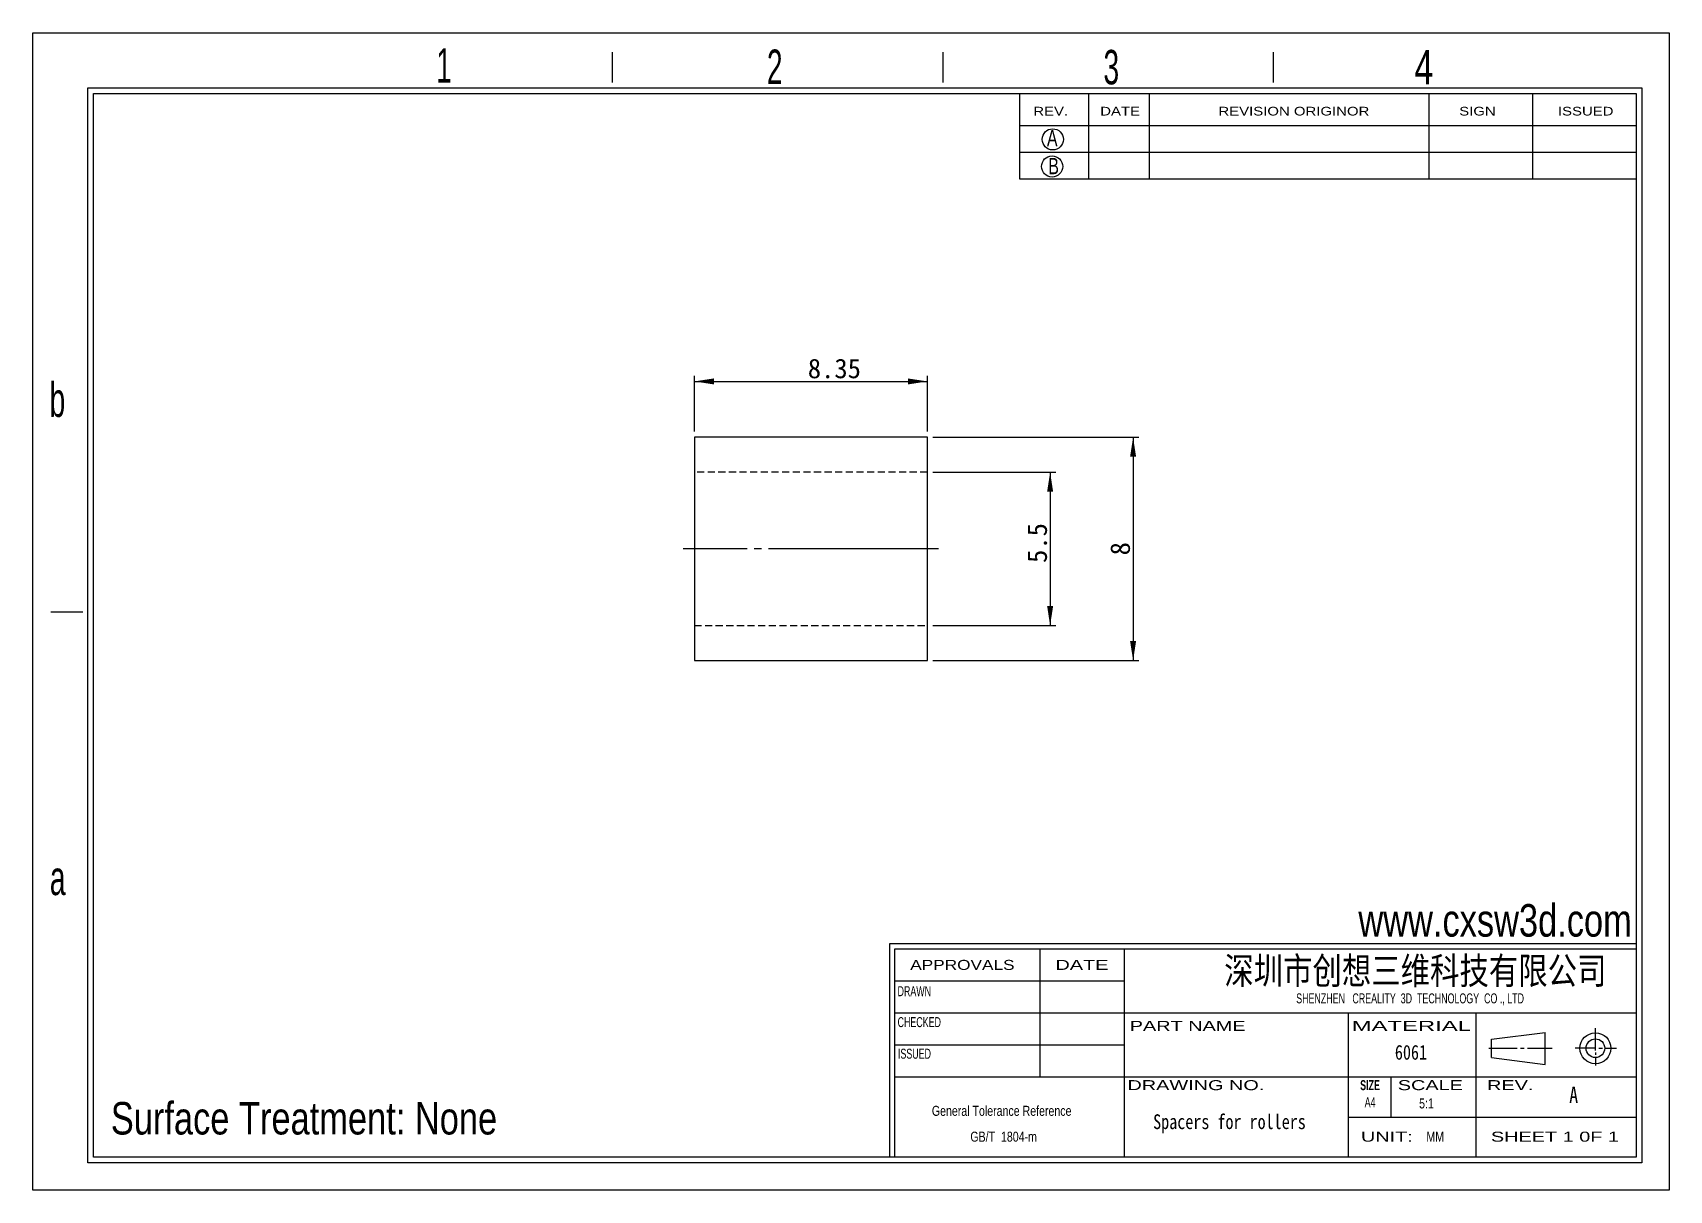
# Model space of a CAD drawing. Extents: x 0.4 to 59, y 0.3 to 41.7.
import ezdxf

# ---------------------------------------------------------------- set-up
doc = ezdxf.new("R2010")
doc.units = 0
doc.header["$LTSCALE"] = 0.2
for name, pattern in [('SLD-中心线', [34.29, 30.48, -1.27, 1.27, -1.27]), ('SLD-实线', [0]), ('SLD-点画线', [10.16, 6.35, -1.27, 1.27, -1.27]), ('SLD-虚线', [1.905, 1.27, -0.635])]:
    doc.linetypes.add(name, pattern=pattern)
doc.layers.get('0').update_dxf_attribs({"linetype": 'CONTINUOUS'})
for name, color, linetype in [('DIM', 5, 'SLD-实线'), ('SLD-0', 179, 'SLD-实线'), ('中心线', 1, 'SLD-点画线')]:
    doc.layers.add(name, color=color, linetype=linetype)
doc.styles.add('SLDTEXTSTYLE0', font='arial.ttf', dxfattribs={"width": 0.7584})
doc.styles.add('SLDTEXTSTYLE1', font='arial.ttf', dxfattribs={"width": 0.63516})
doc.styles.add('SLDTEXTSTYLE10', font='', dxfattribs={"width": 0.8})
doc.styles.add('SLDTEXTSTYLE11', font='', dxfattribs={"width": 0.67})
doc.styles.add('SLDTEXTSTYLE12', font='')
doc.styles.add('SLDTEXTSTYLE2', font='GOTHIC.TTF', dxfattribs={"width": 0.7304})
doc.styles.add('SLDTEXTSTYLE3', font='GOTHIC.TTF', dxfattribs={"width": 0.61171})
doc.styles.add('SLDTEXTSTYLE4', font='arialbd.ttf', dxfattribs={"width": 0.63516})
doc.styles.add('SLDTEXTSTYLE5', font='arial.ttf', dxfattribs={"width": 1.422})
doc.styles.add('SLDTEXTSTYLE6', font='arial.ttf', dxfattribs={"width": 1.2324})
doc.styles.add('SLDTEXTSTYLE7', font='arial.ttf', dxfattribs={"width": 1.7064})
doc.styles.add('SLDTEXTSTYLE8', font='', dxfattribs={"width": 0.8, "bigfont": 'bigfont'})
doc.styles.add('SLDTEXTSTYLE9', font='', dxfattribs={"width": 0.8})
doc.styles.get('SLDTEXTSTYLE10').set_extended_font_data('宋体', bold=True)
doc.styles.get('SLDTEXTSTYLE11').set_extended_font_data('宋体')
doc.styles.get('SLDTEXTSTYLE12').set_extended_font_data('宋体')
doc.styles.get('SLDTEXTSTYLE8').set_extended_font_data('宋体', bold=True)
doc.styles.get('SLDTEXTSTYLE9').set_extended_font_data('宋体')
doc.dimstyles.new('SLDDIMSTYLE0', dxfattribs={"dimtxt": 0.7, "dimasz": 0.7, "dimexe": 0, "dimexo": 0.0625, "dimgap": 0.175, "dimtad": 2, "dimrnd": 1e-09, "dimzin": 12, "dimdsep": 46, "dimtxsty": 'SLDTEXTSTYLE11', "dimsah": 1, "dimcen": 0.09, "dimadec": 0, "dimazin": 0, "dimtfac": 1, "dimtofl": 0, "dimtmove": 0, "dimatfit": 3, "dimfxl": 0, "dimtolj": 1, "dimtzin": 12, "dimarcsym": 0})

# ---------------------------------------------------------------- blocks, each defined once
blk = doc.blocks.new('SW_NOTE_0')
at = {"layer": 'SLD-0', "color": 0, "char_height": 0.35853, "attachment_point": 2, "style": 'SLDTEXTSTYLE0'}
for s, insert in [('General Tolerance Reference ', (2.604, 0.462)), (' GB/T  1804-m', (2.622, -0.464))]:
    blk.add_mtext(s, dxfattribs=dict(at, insert=insert))
blk = doc.blocks.new('_D')
at = {"layer": 'DIM'}
for p, q in [((32.629, 27.241), (40.003, 27.241)), ((39.803, 27.241), (39.803, 19.241)), ((32.629, 19.241), (40.003, 19.241))]:
    blk.add_line(p, q, dxfattribs=at)
for points in [[(39.803, 27.241), (39.695, 26.541), (39.911, 26.541)], [(39.803, 19.241), (39.911, 19.941), (39.695, 19.941)]]:
    blk.add_solid(points, dxfattribs=at)
at = {"layer": 'DIM', "insert": (38.988, 23.008), "char_height": 0.7, "attachment_point": 1, "rotation": 90, "style": 'SLDTEXTSTYLE12'}
blk.add_mtext('8', dxfattribs=at)
blk = doc.blocks.new('_D_1')
at = {"layer": 'DIM'}
for p, q in [((32.629, 25.991), (37.029, 25.991)), ((36.829, 25.991), (36.829, 20.491)), ((32.629, 20.491), (37.029, 20.491))]:
    blk.add_line(p, q, dxfattribs=at)
for points in [[(36.829, 25.991), (36.722, 25.291), (36.937, 25.291)], [(36.829, 20.491), (36.937, 21.191), (36.722, 21.191)]]:
    blk.add_solid(points, dxfattribs=at)
at = {"layer": 'DIM', "insert": (36.015, 22.736), "char_height": 0.7, "attachment_point": 1, "rotation": 90, "style": 'SLDTEXTSTYLE12'}
blk.add_mtext('5.5', dxfattribs=at)
blk = doc.blocks.new('_D_2')
at = {"layer": 'DIM'}
for p, q in [((24.079, 27.441), (24.079, 29.441)), ((32.429, 27.441), (32.429, 29.441)), ((24.079, 29.241), (32.429, 29.241))]:
    blk.add_line(p, q, dxfattribs=at)
for points in [[(24.079, 29.241), (24.779, 29.133), (24.779, 29.348)], [(32.429, 29.241), (31.729, 29.348), (31.729, 29.133)]]:
    blk.add_solid(points, dxfattribs=at)
at = {"layer": 'DIM', "insert": (28.144, 30.055), "char_height": 0.7, "attachment_point": 1, "style": 'SLDTEXTSTYLE12'}
blk.add_mtext('8.35', dxfattribs=at)

msp = doc.modelspace()

# ---------------------------------------------------------------- linework, layer by layer
at = {"color": 7, "linetype": 'SLD-实线'}
for p, q in [((32.429, 27.241), (24.079, 27.241)), ((24.079, 27.241), (24.079, 23.241)), ((32.429, 23.241), (32.429, 27.241)), ((24.079, 23.241), (24.079, 19.241)), ((32.429, 19.241), (32.429, 23.241)), ((24.079, 19.241), (32.429, 19.241))]:
    msp.add_line(p, q, dxfattribs=at)
at = {"color": 7, "linetype": 'SLD-虚线'}
for p, q in [((32.429, 25.991), (24.079, 25.991)), ((24.079, 20.491), (32.429, 20.491))]:
    msp.add_line(p, q, dxfattribs=at)
at = {"layer": 'SLD-0'}
for p, q in [((0.362, 41.735), (59.021, 41.735)), ((0.362, 0.259), (0.362, 41.735)), ((59.021, 41.735), (59.021, 0.259)), ((2.535, 1.444), (2.535, 39.562)), ((2.535, 39.562), (57.836, 39.562)), ((50.403, 39.562), (50.403, 36.503)), ((54.12, 39.562), (54.12, 36.503)), ((57.836, 39.562), (57.836, 1.444)), ((57.836, 1.444), (2.535, 1.444)), ((59.021, 0.259), (0.362, 0.259))]:
    msp.add_line(p, q, dxfattribs=at)
at = {"layer": 'SLD-0', "color": 6, "linetype": 'SLD-实线'}
for p, q in [((21.14, 39.957), (21.14, 41.034)), ((32.99, 39.957), (32.99, 41.034)), ((44.841, 39.957), (44.841, 41.034)), ((2.337, 1.246), (2.337, 39.76)), ((2.337, 39.76), (58.034, 39.76)), ((58.034, 39.76), (58.034, 1.246)), ((2.161, 20.971), (1.014, 20.971)), ((58.034, 1.246), (2.337, 1.246))]:
    msp.add_line(p, q, dxfattribs=at)
at = {"layer": 'SLD-0', "color": 179, "linetype": 'SLD-实线'}
for p, q in [((35.732, 39.562), (35.732, 36.503)), ((38.21, 39.562), (38.21, 36.503)), ((40.377, 39.562), (40.377, 36.503)), ((35.732, 38.415), (57.836, 38.415)), ((35.732, 37.459), (57.836, 37.459)), ((35.732, 36.503), (57.836, 36.503)), ((57.836, 9.092), (31.066, 9.092)), ((31.066, 9.092), (31.066, 1.444)), ((57.836, 8.901), (31.257, 8.901)), ((31.257, 8.901), (31.257, 1.444)), ((36.456, 8.901), (36.456, 4.312)), ((39.48, 8.901), (39.48, 1.444)), ((39.48, 7.754), (31.257, 7.754)), ((57.836, 6.607), (31.257, 6.607)), ((47.511, 6.607), (47.511, 1.444)), ((52.1, 1.444), (52.1, 6.607)), ((52.651, 5.671), (54.578, 5.908)), ((54.578, 4.769), (54.578, 5.908)), ((56.374, 5.27), (56.374, 6.063)), ((39.48, 5.459), (31.257, 5.459)), ((52.557, 5.347), (53.566, 5.347)), ((52.651, 5.021), (52.651, 5.671)), ((53.692, 5.347), (53.818, 5.347)), ((53.944, 5.347), (54.827, 5.347)), ((56.374, 5.347), (55.654, 5.347)), ((56.5, 5.347), (56.626, 5.347)), ((56.752, 5.347), (57.131, 5.347)), ((52.651, 5.021), (54.578, 4.769)), ((56.374, 5.193), (56.374, 5.117)), ((56.374, 5.04), (56.374, 4.733)), ((57.836, 4.312), (31.257, 4.312)), ((49.04, 4.312), (49.04, 2.878)), ((47.511, 2.878), (57.836, 2.878))]:
    msp.add_line(p, q, dxfattribs=at)
at = {"layer": 'SLD-0'}
for centre in [(36.924, 37.913), (36.9, 36.943)]:
    msp.add_circle(centre, 0.379, dxfattribs=at)
at = {"layer": 'SLD-0', "color": 179, "linetype": 'SLD-实线'}
for radius in [0.554, 0.334]:
    msp.add_circle((56.374, 5.347), radius, dxfattribs=at)
at = {"layer": '中心线', "linetype": 'SLD-中心线'}
msp.add_line((32.829, 23.241), (23.679, 23.241), dxfattribs=at)

# ---------------------------------------------------------------- block references
at = {"layer": 'SLD-0', "color": 179}
msp.add_blockref('SW_NOTE_0', (32.488, 2.822), dxfattribs=at)

# ---------------------------------------------------------------- texts
at = {"layer": 'SLD-0'}
for s, insert, char_height, attachment_point, style in [('1', (14.822, 41.18), 1.234, 1, 'SLDTEXTSTYLE3'), ('2', (26.678, 41.131), 1.234, 1, 'SLDTEXTSTYLE3'), ('3', (38.741, 41.119), 1.234, 1, 'SLDTEXTSTYLE3'), ('4', (49.888, 41.117), 1.234, 1, 'SLDTEXTSTYLE2'), ('A', (36.716, 38.25), 0.581, 1, 'SLDTEXTSTYLE2'), ('B', (36.766, 37.247), 0.581, 1, 'SLDTEXTSTYLE2'), ('b', (0.967, 29.204), 1.234, 1, 'SLDTEXTSTYLE3'), ('a', (0.976, 12.07), 1.234, 1, 'SLDTEXTSTYLE3'), ('深圳市创想三维科技有限公司', (49.921, 8.608), 0.96562, 2, 'SLDTEXTSTYLE8'), ('6061', (49.762, 5.467), 0.5292, 2, 'SLDTEXTSTYLE10'), ('A', (55.436, 3.971), 0.582, 1, 'SLDTEXTSTYLE9'), ('Spacers for rollers', (43.258, 2.98), 0.52917, 2, 'SLDTEXTSTYLE10')]:
    msp.add_mtext(s, dxfattribs=dict(at, insert=insert, char_height=char_height, attachment_point=attachment_point, style=style))
at = {"layer": 'SLD-0', "color": 179}
for s, insert, char_height, attachment_point, style in [('REV.', (36.226, 39.08), 0.3107, 1, 'SLDTEXTSTYLE6'), ('DATE', (38.625, 39.08), 0.3107, 1, 'SLDTEXTSTYLE6'), ('REVISION ORIGINOR', (42.862, 39.08), 0.31073, 1, 'SLDTEXTSTYLE6'), ('SIGN', (51.493, 39.08), 0.3107, 1, 'SLDTEXTSTYLE6'), ('ISSUED', (55.03, 39.08), 0.3107, 1, 'SLDTEXTSTYLE6'), ('APPROVALS', (33.685, 8.513), 0.3585, 2, 'SLDTEXTSTYLE6'), ('DATE', (37.97, 8.513), 0.3585, 2, 'SLDTEXTSTYLE5'), ('DRAWN', (31.961, 7.571), 0.3585, 2, 'SLDTEXTSTYLE1'), ('SHENZHEN   CREALITY  3D  TECHNOLOGY  CO ., LTD', (49.732, 7.314), 0.35853, 2, 'SLDTEXTSTYLE1'), ('CHECKED', (32.139, 6.463), 0.3585, 2, 'SLDTEXTSTYLE1'), ('PART NAME', (41.759, 6.329), 0.3585, 2, 'SLDTEXTSTYLE5'), ('MATERIAL', (49.776, 6.329), 0.3585, 2, 'SLDTEXTSTYLE7'), ('ISSUED', (31.967, 5.331), 0.3585, 2, 'SLDTEXTSTYLE1'), ('DRAWING NO.', (42.054, 4.204), 0.35853, 2, 'SLDTEXTSTYLE5'), ('SIZE', (48.296, 4.204), 0.3585, 2, 'SLDTEXTSTYLE4'), ('SCALE', (50.458, 4.204), 0.3585, 2, 'SLDTEXTSTYLE5'), ('REV.', (53.322, 4.204), 0.3585, 2, 'SLDTEXTSTYLE5'), ('A4', (48.298, 3.591), 0.3585, 2, 'SLDTEXTSTYLE1'), ('5:1', (50.319, 3.549), 0.3585, 2, 'SLDTEXTSTYLE0'), ('UNIT:', (48.9, 2.358), 0.3585, 2, 'SLDTEXTSTYLE5'), ('MM', (50.632, 2.358), 0.3585, 2, 'SLDTEXTSTYLE0'), ('SHEET 1 0F 1', (54.924, 2.358), 0.35853, 2, 'SLDTEXTSTYLE5')]:
    msp.add_mtext(s, dxfattribs=dict(at, insert=insert, char_height=char_height, attachment_point=attachment_point, style=style))
at = {"layer": 'SLD-0', "color": 5, "char_height": 1.16417, "attachment_point": 1, "style": 'SLDTEXTSTYLE0'}
for s, insert in [('www.cxsw3d.com', (47.878, 10.511)), ('Surface Treatment: None', (3.162, 3.421))]:
    msp.add_mtext(s, dxfattribs=dict(at, insert=insert))

# ---------------------------------------------------------------- dimensions: what is measured, and where the dimension line sits
at = {"layer": 'DIM'}
dim = msp.add_linear_dim(base=(32.429, 29.241), p1=(24.079, 27.241), p2=(32.429, 27.241), dimstyle='SLDDIMSTYLE0', dxfattribs=at)
dim.commit()
dim.dimension.update_dxf_attribs({"geometry": '_D_2', "text_midpoint": (28.688, 29.241), "dimtype": 160})
for base, p1, p2, picture, middle in [((39.803, 19.241), (32.429, 27.241), (32.429, 19.241), '_D', (39.803, 23.144)), ((36.829, 20.491), (32.429, 25.991), (32.429, 20.491), '_D_1', (36.829, 23.144))]:
    dim = msp.add_linear_dim(base=base, p1=p1, p2=p2, angle=90, dimstyle='SLDDIMSTYLE0', dxfattribs=at)
    dim.commit()
    dim.dimension.update_dxf_attribs({"geometry": picture, "text_midpoint": middle, "dimtype": 160})

doc.saveas('drawing.dxf')
